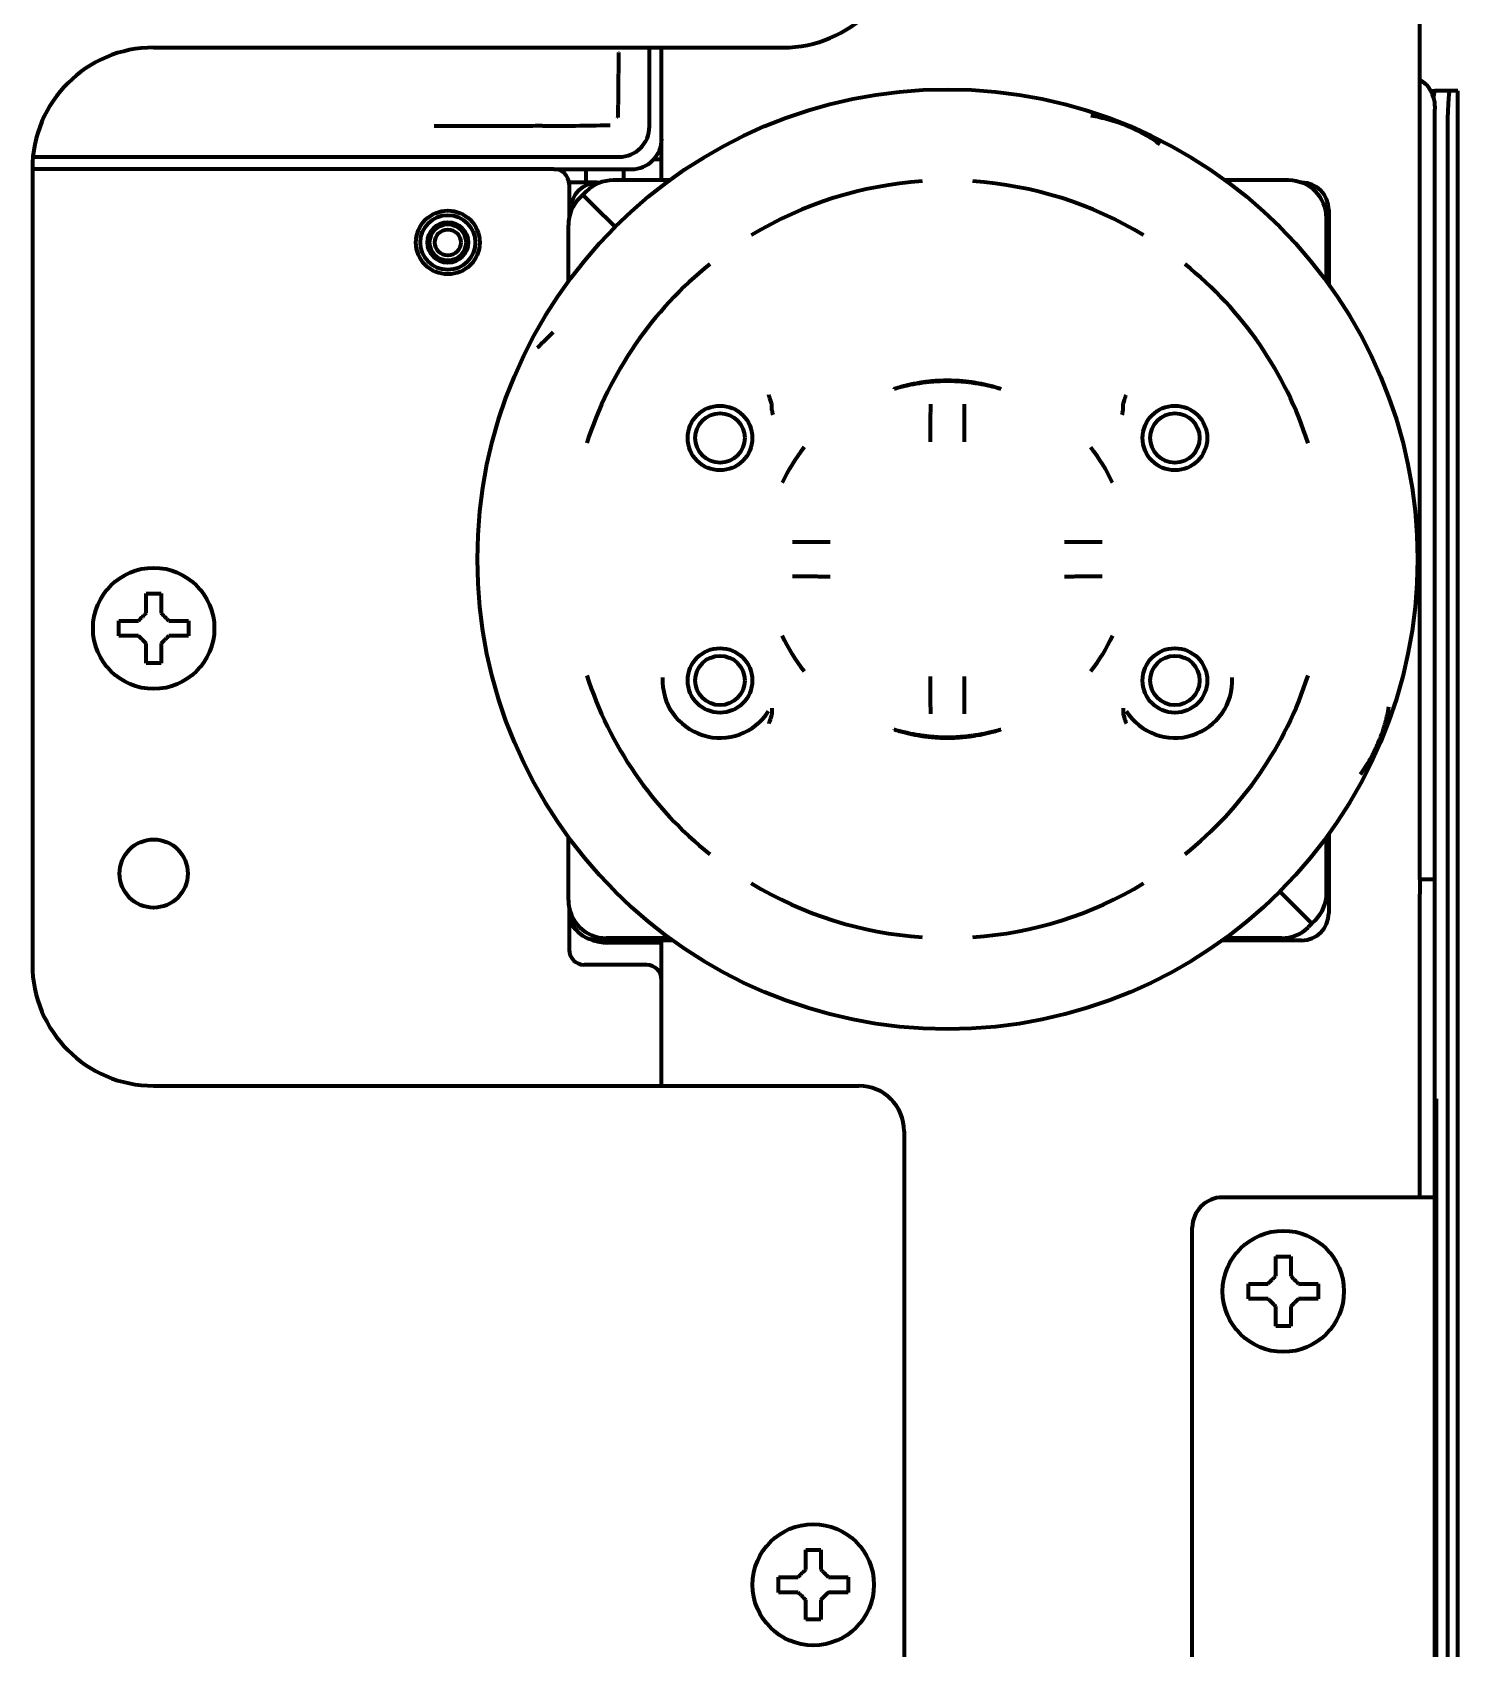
# Model space of a CAD drawing. Header units: inches. Extents: x -3055 to 7244, y 299 to 5591.
# Drawn here: x 3596.6 to 3690.6, y 5307.8 to 5414.4 of the extents above; entities that cross this region are included whole.
import ezdxf

# ---------------------------------------------------------------- set-up
doc = ezdxf.new("R2010")
doc.units = ezdxf.units.IN

msp = doc.modelspace()

# ---------------------------------------------------------------- linework, layer by layer
at = {"linetype": 'Continuous', "lineweight": 70}
for p, q in [((3688.12, 5358.53), (3688.12, 5508.56)), ((3604.62, 5413.42), (3646.12, 5413.42)), ((3637.32, 5408.21), (3637.32, 5413.42)), ((3638.12, 5404.66), (3638.12, 5413.42)), ((3688.85, 5410.56), (3689.1, 5410.56)), ((3690.1, 5410.56), (3689.1, 5410.56)), ((3690.62, 5410.56), (3690.1, 5410.56)), ((3690.62, 5410.56), (3690.62, 5410.56)), ((3690.62, 4836.6), (3690.62, 5410.56)), ((3689.12, 5409.56), (3689.12, 5409.36)), ((3689.12, 5407.99), (3689.12, 5409.36)), ((3689.12, 5358.88), (3689.12, 5407.99)), ((3689.94, 5407.56), (3689.94, 4837.6)), ((3596.66, 5406.21), (3635.32, 5406.21)), ((3637.6, 5406.06), (3638.12, 5406.06)), ((3596.62, 5405.42), (3596.62, 5352.92)), ((3631.02, 5405.4), (3596.62, 5405.4)), ((3631.02, 5405.4), (3636.12, 5405.4)), ((3631.57, 5405.4), (3631.57, 5405.24)), ((3633.85, 5404.51), (3632, 5404.51)), ((3633.12, 5405.4), (3633.12, 5404.5)), ((3633.92, 5404.51), (3634.07, 5404.51)), ((3638.64, 5404.66), (3634.92, 5404.66)), ((3635.62, 5404.66), (3635.62, 5405.4)), ((3679.47, 5404.66), (3675.3, 5404.66)), ((3632.02, 5404.4), (3632.02, 5402.21)), ((3632.7, 5403.48), (3632.93, 5403.7)), ((3633.15, 5403.93), (3632.93, 5403.7)), ((3633.63, 5403), (3632.93, 5403.7)), ((3633.63, 5403), (3632.93, 5403.7)), ((3632.12, 5402.56), (3632.12, 5402.71)), ((3633.63, 5403), (3635.05, 5401.58)), ((3633.63, 5403), (3635.05, 5401.58)), ((3682.12, 5402.71), (3682.12, 5397.79)), ((3631.97, 5397.99), (3631.97, 5401.71)), ((3681.97, 5397.99), (3681.97, 5402.16)), ((3645.39, 5389.5), (3645.39, 5389.82)), ((3668.55, 5389.5), (3668.55, 5389.82)), ((3602.32, 5375.1), (3602.32, 5375.6)), ((3602.32, 5374.6), (3602.32, 5375.1)), ((3606.92, 5375.6), (3606.92, 5375.1)), ((3606.92, 5375.1), (3606.92, 5374.6)), ((3645.39, 5369.83), (3645.39, 5369.51)), ((3668.55, 5369.83), (3668.55, 5369.51)), ((3631.97, 5357.16), (3631.97, 5361.33)), ((3681.97, 5357.62), (3681.97, 5361.33)), ((3682.12, 5361.54), (3682.12, 5356.31)), ((3689.12, 5358.56), (3689.12, 5358.88)), ((3678.89, 5357.74), (3680.3, 5356.33)), ((3678.89, 5357.74), (3680.3, 5356.33)), ((3688.12, 5358.56), (3689.12, 5358.56)), ((3688.12, 5358.54), (3688.12, 5357.56)), ((3688.12, 5337.56), (3688.12, 5357.56)), ((3689.12, 5357.56), (3689.12, 5358.56)), ((3689.12, 5337.56), (3689.12, 5357.56)), ((3632.02, 5356.67), (3632.02, 5353.9)), ((3681.01, 5355.62), (3680.3, 5356.33)), ((3681.01, 5355.62), (3680.3, 5356.33)), ((3681.01, 5355.62), (3680.78, 5355.4)), ((3681.01, 5355.62), (3681.24, 5355.85)), ((3633.49, 5354.56), (3633.5, 5354.56)), ((3638.84, 5354.51), (3633.92, 5354.51)), ((3638.64, 5354.66), (3634.47, 5354.66)), ((3638.12, 5354.36), (3634.57, 5354.36)), ((3638.12, 5344.91), (3638.12, 5354.51)), ((3680.32, 5354.51), (3675.09, 5354.51)), ((3679.02, 5354.66), (3675.3, 5354.66)), ((3637.12, 5352.9), (3633.02, 5352.9)), ((3604.62, 5344.92), (3651.12, 5344.92)), ((3689.15, 5342.06), (3689.15, 5344.06)), ((3689.15, 5344.06), (3689.2, 5344.06)), ((3689.2, 5344.06), (3689.2, 5342.06)), ((3654.12, 5341.92), (3654.12, 5282.08)), ((3689.15, 5241.06), (3689.15, 5342.06)), ((3689.2, 5342.06), (3689.2, 5241.06)), ((3689.12, 5341.56), (3689.15, 5341.56)), ((3687.12, 5337.56), (3675.12, 5337.56)), ((3689.12, 5337.56), (3687.12, 5337.56)), ((3689.12, 4533.57), (3689.12, 5337.56)), ((3673.12, 4533.58), (3673.12, 5335.56)), ((3676.82, 5331.36), (3676.82, 5331.86)), ((3676.82, 5330.86), (3676.82, 5331.36)), ((3681.42, 5331.86), (3681.42, 5331.36)), ((3681.42, 5331.36), (3681.42, 5330.86)), ((3645.82, 5312), (3645.82, 5312.5)), ((3645.82, 5311.5), (3645.82, 5312)), ((3650.42, 5312.5), (3650.42, 5312)), ((3650.42, 5312), (3650.42, 5311.5))]:
    msp.add_line(p, q, dxfattribs=at)
for centre, radius in [((3656.97, 5379.66), 31), ((3624.02, 5400.56), 2.1), ((3624.02, 5400.56), 1.81), ((3624.02, 5400.56), 1.34), ((3624.02, 5400.56), 1.2), ((3624.02, 5400.56), 0.857), ((3641.97, 5387.66), 2.13), ((3671.97, 5387.66), 2.13), ((3641.97, 5387.66), 1.63), ((3671.97, 5387.66), 1.63), ((3604.62, 5375.1), 4), ((3641.97, 5371.66), 2.13), ((3671.97, 5371.66), 2.13), ((3641.97, 5371.66), 1.63), ((3671.97, 5371.66), 1.63), ((3604.62, 5358.92), 2.25), ((3679.12, 5331.36), 4), ((3648.12, 5312), 4)]:
    msp.add_circle(centre, radius, dxfattribs=at)
for centre, radius, start, end in [((3646.12, 5421.42), 8, 270, 0), ((3604.62, 5405.42), 8, 90, 180), ((3687.12, 5409.56), 2, 0, 59.9991), ((3631.02, 5404.4), 1, 0, 90), ((3633.92, 5402.71), 1.8, 90, 180), ((3634.92, 5402.16), 2.5, 90, 135), ((3656.97, 5379.66), 24.99, 93.8243, 121.1757), ((3656.97, 5379.66), 24.99, 58.8243, 86.1757), ((3679.47, 5402.16), 2.5, 0, 90), ((3680.32, 5402.71), 1.8, 0, 90), ((3634.47, 5401.71), 2.5, 135, 180), ((3656.97, 5379.66), 24.99, 128.8243, 162.147), ((3656.97, 5379.66), 24.99, 17.853, 51.1757), ((3656.97, 5379.66), 12, 142.0046, 155.1606), ((3656.97, 5379.66), 12, 24.8394, 37.9954), ((3656.97, 5379.66), 12, 204.8394, 217.9954), ((3656.97, 5379.66), 12, 322.0046, 335.1606), ((3656.97, 5379.66), 24.99, 197.853, 231.1757), ((3641.97, 5371.66), 3.79, 177.1673, 327.7516), ((3671.97, 5371.66), 3.79, 212.2484, 2.8327), ((3656.97, 5379.66), 24.99, 308.8243, 342.147), ((3656.97, 5379.66), 24.99, 238.8243, 266.1757), ((3656.97, 5379.66), 24.99, 273.8243, 301.1757), ((3679.47, 5357.62), 2.5, 315, 0), ((3634.47, 5357.16), 2.5, 180, 270), ((3634.57, 5357.36), 3, 211.7883, 227.7239), ((3633.92, 5356.31), 1.8, 180, 270), ((3680.32, 5356.31), 1.8, 270, 0), ((3634.57, 5357.36), 3, 248.7558, 270), ((3679.02, 5357.16), 2.5, 270, 315), ((3633.02, 5353.9), 1, 180, 270), ((3604.62, 5352.92), 8, 180, 270), ((3637.12, 5351.9), 1, 0, 90), ((3651.12, 5341.92), 3, 0, 90), ((3675.12, 5335.56), 2, 90, 180)]:
    msp.add_arc(centre, radius, start, end, dxfattribs=at)
for centre, major_axis, ratio, start_param, end_param in [((3689.1, 5407.56), (0, -3), 0.052336, 3.141593, 3.653476), ((3690.1, 5407.56), (0, 3), 0.052336, 0, 1.570796), ((3630.84, 5408.35), (-4.95, -0.02), 0.020055, 1.452138, 2.472107), ((3635.31, 5408.21), (1.42, -1.42), 0.998783, 5.498396, 7.067974), ((3636.12, 5407.4), (1.42, -1.42), 0.998783, 5.498396, 7.067974)]:
    msp.add_ellipse(centre, major_axis=major_axis, ratio=ratio, start_param=start_param, end_param=end_param, dxfattribs=at)
for points, degree, knots in [([(3635.27, 5413.1), (3635.27, 5412.79), (3635.27, 5412.19), (3635.26, 5411.25), (3635.25, 5410.42), (3635.25, 5409.91), (3635.23, 5409.19), (3635.22, 5408.8)], 2, [0, 0, 0, 0.125, 0.25, 0.5, 0.625, 0.75, 1, 1, 1]), ([(3670.98, 5407.03), (3670.81, 5407.15), (3670.64, 5407.27), (3670.29, 5407.5), (3670.11, 5407.6), (3669.75, 5407.8), (3669.57, 5407.9), (3669.33, 5408.02), (3669.28, 5408.04), (3669.19, 5408.08), (3669.14, 5408.1), (3669, 5408.17), (3668.81, 5408.25), (3668.62, 5408.33), (3668.42, 5408.4), (3668.32, 5408.44), (3668.13, 5408.5), (3668.03, 5408.54), (3667.88, 5408.58), (3667.83, 5408.6), (3667.73, 5408.63), (3667.68, 5408.64), (3667.43, 5408.71), (3667.23, 5408.76), (3666.83, 5408.85), (3666.62, 5408.89), (3666.42, 5408.92)], 3, [0, 0, 0, 0, 0.125, 0.125, 0.25, 0.25, 0.375, 0.375, 0.40625, 0.40625, 0.4375, 0.4375, 0.5, 0.5625, 0.5625, 0.625, 0.625, 0.6875, 0.6875, 0.71875, 0.71875, 0.75, 0.75, 0.875, 0.875, 1, 1, 1, 1]), ([(3630.96, 5394.65), (3630.78, 5394.47), (3630.61, 5394.3), (3630.35, 5394.03), (3630.26, 5393.95), (3630.08, 5393.77), (3630, 5393.68), (3629.91, 5393.6)], 3, [0, 0, 0, 0, 0.5, 0.5, 0.75, 0.75, 1, 1, 1, 1]), ([(3645.37, 5389.95), (3645.34, 5390.04), (3645.31, 5390.14), (3645.26, 5390.27), (3645.25, 5390.32), (3645.22, 5390.39), (3645.21, 5390.41), (3645.2, 5390.46), (3645.19, 5390.48), (3645.18, 5390.5)], 3, [0, 0, 0, 0, 0.5, 0.5, 0.75, 0.75, 0.875, 0.875, 1, 1, 1, 1]), ([(3645.39, 5389.82), (3645.39, 5389.84), (3645.39, 5389.86), (3645.38, 5389.91), (3645.38, 5389.93), (3645.37, 5389.95)], 3, [0, 0, 0, 0, 0.5, 0.5, 1, 1, 1, 1]), ([(3655.85, 5389.88), (3655.85, 5389.79), (3655.85, 5389.71), (3655.85, 5389.53), (3655.84, 5389.35), (3655.84, 5389.15), (3655.84, 5389.03), (3655.84, 5389), (3655.84, 5388.95), (3655.84, 5388.92), (3655.84, 5388.84), (3655.84, 5388.79), (3655.84, 5388.63), (3655.84, 5388.42), (3655.84, 5388.2), (3655.84, 5388.03), (3655.84, 5387.94), (3655.84, 5387.86), (3655.84, 5387.8), (3655.84, 5387.77), (3655.84, 5387.63), (3655.84, 5387.51), (3655.84, 5387.4)], 3, [0, 0, 0, 0, 0.125, 0.125, 0.25, 0.375, 0.375, 0.40625, 0.40625, 0.4375, 0.4375, 0.5, 0.5, 0.625, 0.75, 0.75, 0.8125, 0.84375, 0.84375, 0.875, 0.875, 1, 1, 1, 1]), ([(3658.1, 5387.4), (3658.1, 5387.51), (3658.1, 5387.63), (3658.1, 5387.85), (3658.1, 5388.08), (3658.1, 5388.3), (3658.1, 5388.44), (3658.1, 5388.47), (3658.1, 5388.52), (3658.1, 5388.55), (3658.1, 5388.63), (3658.1, 5388.68), (3658.1, 5388.84), (3658.09, 5389.05), (3658.09, 5389.25), (3658.09, 5389.39), (3658.09, 5389.46), (3658.09, 5389.53), (3658.09, 5389.57), (3658.09, 5389.6), (3658.09, 5389.71), (3658.09, 5389.79), (3658.09, 5389.88)], 3, [0, 0, 0, 0, 0.125, 0.125, 0.25, 0.375, 0.375, 0.40625, 0.40625, 0.4375, 0.4375, 0.5, 0.5, 0.625, 0.75, 0.75, 0.8125, 0.84375, 0.84375, 0.875, 0.875, 1, 1, 1, 1]), ([(3668.55, 5389.82), (3668.55, 5389.84), (3668.55, 5389.86), (3668.56, 5389.91), (3668.56, 5389.93), (3668.57, 5389.95)], 3, [0, 0, 0, 0, 0.5, 0.5, 1, 1, 1, 1]), ([(3668.57, 5389.95), (3668.6, 5390.04), (3668.63, 5390.14), (3668.67, 5390.27), (3668.69, 5390.32), (3668.71, 5390.39), (3668.72, 5390.41), (3668.74, 5390.46), (3668.75, 5390.48), (3668.76, 5390.5)], 3, [0, 0, 0, 0, 0.5, 0.5, 0.75, 0.75, 0.875, 0.875, 1, 1, 1, 1]), ([(3645.39, 5389.5), (3645.4, 5389.44), (3645.41, 5389.38), (3645.43, 5389.28), (3645.44, 5389.23), (3645.45, 5389.19)], 3, [0, 0, 0, 0, 0.5, 0.5, 1, 1, 1, 1]), ([(3668.49, 5389.19), (3668.5, 5389.23), (3668.51, 5389.28), (3668.53, 5389.38), (3668.54, 5389.44), (3668.55, 5389.5)], 3, [0, 0, 0, 0, 0.5, 0.5, 1, 1, 1, 1]), ([(3649.24, 5380.79), (3649.12, 5380.79), (3649.01, 5380.79), (3648.78, 5380.79), (3648.55, 5380.79), (3648.33, 5380.79), (3648.19, 5380.79), (3648.17, 5380.79), (3648.11, 5380.79), (3648.08, 5380.79), (3648, 5380.79), (3647.95, 5380.79), (3647.79, 5380.79), (3647.58, 5380.79), (3647.39, 5380.79), (3647.24, 5380.79), (3647.17, 5380.79), (3647.1, 5380.79), (3647.06, 5380.79), (3647.03, 5380.79), (3646.92, 5380.79), (3646.84, 5380.78), (3646.76, 5380.78)], 3, [0, 0, 0, 0, 0.125, 0.125, 0.25, 0.375, 0.375, 0.40625, 0.40625, 0.4375, 0.4375, 0.5, 0.5, 0.625, 0.75, 0.75, 0.8125, 0.84375, 0.84375, 0.875, 0.875, 1, 1, 1, 1]), ([(3667.18, 5380.78), (3667.1, 5380.78), (3667.01, 5380.79), (3666.84, 5380.79), (3666.65, 5380.79), (3666.46, 5380.79), (3666.33, 5380.79), (3666.31, 5380.79), (3666.25, 5380.79), (3666.23, 5380.79), (3666.15, 5380.79), (3666.1, 5380.79), (3665.94, 5380.79), (3665.72, 5380.79), (3665.5, 5380.79), (3665.33, 5380.79), (3665.25, 5380.79), (3665.16, 5380.79), (3665.1, 5380.79), (3665.08, 5380.79), (3664.93, 5380.79), (3664.82, 5380.79), (3664.7, 5380.79)], 3, [0, 0, 0, 0, 0.125, 0.125, 0.25, 0.375, 0.375, 0.40625, 0.40625, 0.4375, 0.4375, 0.5, 0.5, 0.625, 0.75, 0.75, 0.8125, 0.84375, 0.84375, 0.875, 0.875, 1, 1, 1, 1]), ([(3646.76, 5378.54), (3646.84, 5378.54), (3646.92, 5378.54), (3647.1, 5378.54), (3647.28, 5378.54), (3647.48, 5378.54), (3647.61, 5378.54), (3647.63, 5378.54), (3647.68, 5378.54), (3647.71, 5378.54), (3647.79, 5378.54), (3647.84, 5378.54), (3648, 5378.54), (3648.22, 5378.54), (3648.44, 5378.53), (3648.61, 5378.53), (3648.69, 5378.53), (3648.78, 5378.53), (3648.83, 5378.53), (3648.86, 5378.53), (3649.01, 5378.53), (3649.12, 5378.53), (3649.24, 5378.53)], 3, [0, 0, 0, 0, 0.125, 0.125, 0.25, 0.375, 0.375, 0.40625, 0.40625, 0.4375, 0.4375, 0.5, 0.5, 0.625, 0.75, 0.75, 0.8125, 0.84375, 0.84375, 0.875, 0.875, 1, 1, 1, 1]), ([(3664.7, 5378.53), (3664.82, 5378.53), (3664.93, 5378.53), (3665.16, 5378.53), (3665.38, 5378.53), (3665.61, 5378.54), (3665.74, 5378.54), (3665.77, 5378.54), (3665.83, 5378.54), (3665.85, 5378.54), (3665.94, 5378.54), (3665.99, 5378.54), (3666.15, 5378.54), (3666.36, 5378.54), (3666.55, 5378.54), (3666.69, 5378.54), (3666.77, 5378.54), (3666.83, 5378.54), (3666.88, 5378.54), (3666.9, 5378.54), (3667.01, 5378.54), (3667.1, 5378.54), (3667.18, 5378.54)], 3, [0, 0, 0, 0, 0.125, 0.125, 0.25, 0.375, 0.375, 0.40625, 0.40625, 0.4375, 0.4375, 0.5, 0.5, 0.625, 0.75, 0.75, 0.8125, 0.84375, 0.84375, 0.875, 0.875, 1, 1, 1, 1]), ([(3605.12, 5377.4), (3605.12, 5377.2), (3605.12, 5376.99), (3605.12, 5376.67), (3605.12, 5376.56), (3605.12, 5376.33), (3605.12, 5376.22), (3605.12, 5376.1)], 3, [0, 0, 0, 0, 0.5, 0.5, 0.75, 0.75, 1, 1, 1, 1]), ([(3602.32, 5375.6), (3602.52, 5375.6), (3602.73, 5375.6), (3603.06, 5375.6), (3603.17, 5375.6), (3603.39, 5375.6), (3603.5, 5375.6), (3603.62, 5375.6)], 3, [0, 0, 0, 0, 0.5, 0.5, 0.75, 0.75, 1, 1, 1, 1]), ([(3604.12, 5372.8), (3604.12, 5373.01), (3604.12, 5373.22), (3604.12, 5373.54), (3604.12, 5373.65), (3604.12, 5373.87), (3604.12, 5373.99), (3604.12, 5374.1)], 3, [0, 0, 0, 0, 0.5, 0.5, 0.75, 0.75, 1, 1, 1, 1]), ([(3606.92, 5374.6), (3606.72, 5374.6), (3606.51, 5374.6), (3606.18, 5374.6), (3606.07, 5374.6), (3605.85, 5374.6), (3605.73, 5374.6), (3605.62, 5374.6)], 3, [0, 0, 0, 0, 0.5, 0.5, 0.75, 0.75, 1, 1, 1, 1]), ([(3655.84, 5371.93), (3655.84, 5371.82), (3655.84, 5371.7), (3655.84, 5371.47), (3655.84, 5371.25), (3655.84, 5371.03), (3655.84, 5370.89), (3655.84, 5370.86), (3655.84, 5370.81), (3655.84, 5370.78), (3655.84, 5370.7), (3655.84, 5370.64), (3655.84, 5370.48), (3655.84, 5370.28), (3655.84, 5370.08), (3655.84, 5369.94), (3655.85, 5369.87), (3655.85, 5369.8), (3655.85, 5369.75), (3655.85, 5369.73), (3655.85, 5369.62), (3655.85, 5369.53), (3655.85, 5369.45)], 3, [0, 0, 0, 0, 0.125, 0.125, 0.25, 0.375, 0.375, 0.40625, 0.40625, 0.4375, 0.4375, 0.5, 0.5, 0.625, 0.75, 0.75, 0.8125, 0.84375, 0.84375, 0.875, 0.875, 1, 1, 1, 1]), ([(3658.09, 5369.45), (3658.09, 5369.53), (3658.09, 5369.62), (3658.09, 5369.79), (3658.09, 5369.98), (3658.09, 5370.17), (3658.09, 5370.3), (3658.09, 5370.33), (3658.09, 5370.38), (3658.09, 5370.4), (3658.1, 5370.48), (3658.1, 5370.54), (3658.1, 5370.69), (3658.1, 5370.91), (3658.1, 5371.13), (3658.1, 5371.3), (3658.1, 5371.38), (3658.1, 5371.47), (3658.1, 5371.53), (3658.1, 5371.56), (3658.1, 5371.7), (3658.1, 5371.82), (3658.1, 5371.93)], 3, [0, 0, 0, 0, 0.125, 0.125, 0.25, 0.375, 0.375, 0.40625, 0.40625, 0.4375, 0.4375, 0.5, 0.5, 0.625, 0.75, 0.75, 0.8125, 0.84375, 0.84375, 0.875, 0.875, 1, 1, 1, 1]), ([(3645.37, 5369.38), (3645.34, 5369.28), (3645.31, 5369.19), (3645.26, 5369.05), (3645.25, 5369.01), (3645.22, 5368.94), (3645.21, 5368.91), (3645.2, 5368.87), (3645.19, 5368.85), (3645.18, 5368.82)], 3, [0, 0, 0, 0, 0.5, 0.5, 0.75, 0.75, 0.875, 0.875, 1, 1, 1, 1]), ([(3645.39, 5369.51), (3645.39, 5369.48), (3645.39, 5369.46), (3645.38, 5369.42), (3645.38, 5369.4), (3645.37, 5369.38)], 3, [0, 0, 0, 0, 0.5, 0.5, 1, 1, 1, 1]), ([(3668.55, 5369.51), (3668.55, 5369.48), (3668.55, 5369.46), (3668.56, 5369.42), (3668.56, 5369.4), (3668.57, 5369.38)], 3, [0, 0, 0, 0, 0.5, 0.5, 1, 1, 1, 1]), ([(3668.57, 5369.38), (3668.6, 5369.28), (3668.63, 5369.19), (3668.67, 5369.05), (3668.69, 5369.01), (3668.71, 5368.94), (3668.72, 5368.91), (3668.74, 5368.87), (3668.75, 5368.85), (3668.76, 5368.82)], 3, [0, 0, 0, 0, 0.5, 0.5, 0.75, 0.75, 0.875, 0.875, 1, 1, 1, 1]), ([(3684.2, 5365.47), (3684.32, 5365.63), (3684.44, 5365.8), (3684.66, 5366.14), (3684.76, 5366.31), (3684.96, 5366.67), (3685.06, 5366.85), (3685.19, 5367.12), (3685.24, 5367.21), (3685.32, 5367.4), (3685.36, 5367.49), (3685.44, 5367.68), (3685.48, 5367.77), (3685.56, 5367.96), (3685.59, 5368.06), (3685.7, 5368.35), (3685.76, 5368.54), (3685.84, 5368.83), (3685.87, 5368.93), (3685.92, 5369.13), (3685.95, 5369.23), (3686.02, 5369.52), (3686.06, 5369.72), (3686.09, 5369.92)], 3, [0, 0, 0, 0, 0.125, 0.125, 0.25, 0.25, 0.375, 0.375, 0.4375, 0.4375, 0.5, 0.5, 0.5625, 0.5625, 0.625, 0.625, 0.75, 0.75, 0.8125, 0.8125, 0.875, 0.875, 1, 1, 1, 1]), ([(3679.62, 5333.66), (3679.62, 5333.46), (3679.62, 5333.25), (3679.62, 5332.93), (3679.62, 5332.82), (3679.62, 5332.59), (3679.62, 5332.48), (3679.62, 5332.36)], 3, [0, 0, 0, 0, 0.5, 0.5, 0.75, 0.75, 1, 1, 1, 1]), ([(3676.82, 5331.86), (3677.02, 5331.86), (3677.23, 5331.86), (3677.56, 5331.86), (3677.67, 5331.86), (3677.89, 5331.86), (3678, 5331.86), (3678.12, 5331.86)], 3, [0, 0, 0, 0, 0.5, 0.5, 0.75, 0.75, 1, 1, 1, 1]), ([(3678.62, 5329.06), (3678.62, 5329.27), (3678.62, 5329.48), (3678.62, 5329.8), (3678.62, 5329.91), (3678.62, 5330.13), (3678.62, 5330.25), (3678.62, 5330.36)], 3, [0, 0, 0, 0, 0.5, 0.5, 0.75, 0.75, 1, 1, 1, 1]), ([(3681.42, 5330.86), (3681.22, 5330.86), (3681.01, 5330.86), (3680.68, 5330.86), (3680.57, 5330.86), (3680.35, 5330.86), (3680.23, 5330.86), (3680.12, 5330.86)], 3, [0, 0, 0, 0, 0.5, 0.5, 0.75, 0.75, 1, 1, 1, 1]), ([(3648.62, 5314.3), (3648.62, 5314.1), (3648.62, 5313.89), (3648.62, 5313.57), (3648.62, 5313.46), (3648.62, 5313.23), (3648.62, 5313.12), (3648.62, 5313)], 3, [0, 0, 0, 0, 0.5, 0.5, 0.75, 0.75, 1, 1, 1, 1]), ([(3645.82, 5312.5), (3646.02, 5312.5), (3646.23, 5312.5), (3646.56, 5312.5), (3646.67, 5312.5), (3646.89, 5312.5), (3647, 5312.5), (3647.12, 5312.5)], 3, [0, 0, 0, 0, 0.5, 0.5, 0.75, 0.75, 1, 1, 1, 1]), ([(3647.62, 5309.7), (3647.62, 5309.91), (3647.62, 5310.12), (3647.62, 5310.44), (3647.62, 5310.55), (3647.62, 5310.77), (3647.62, 5310.89), (3647.62, 5311)], 3, [0, 0, 0, 0, 0.5, 0.5, 0.75, 0.75, 1, 1, 1, 1]), ([(3650.42, 5311.5), (3650.22, 5311.5), (3650.01, 5311.5), (3649.68, 5311.5), (3649.57, 5311.5), (3649.35, 5311.5), (3649.23, 5311.5), (3649.12, 5311.5)], 3, [0, 0, 0, 0, 0.5, 0.5, 0.75, 0.75, 1, 1, 1, 1])]:
    msp.add_open_spline(points, degree=degree, knots=knots, dxfattribs=at)
for points in [[(3630.25, 5408.25), (3629.66, 5408.24), (3628.51, 5408.24), (3626.94, 5408.24), (3625.51, 5408.24), (3624.23, 5408.24), (3623.48, 5408.24), (3623.12, 5408.24)], [(3653.47, 5390.9), (3653.47, 5390.9), (3653.47, 5390.91), (3653.5, 5390.92), (3653.54, 5390.93), (3653.6, 5390.95), (3653.67, 5390.98), (3653.76, 5391), (3653.87, 5391.04), (3653.99, 5391.07), (3654.13, 5391.11), (3654.28, 5391.15), (3654.45, 5391.19), (3654.63, 5391.23), (3654.82, 5391.26), (3655.02, 5391.3), (3655.23, 5391.33), (3655.45, 5391.37), (3655.67, 5391.39), (3655.9, 5391.42), (3656.13, 5391.44), (3656.37, 5391.45), (3656.61, 5391.46), (3656.85, 5391.47), (3657.09, 5391.47), (3657.33, 5391.46), (3657.57, 5391.45), (3657.8, 5391.44), (3658.04, 5391.42), (3658.26, 5391.39), (3658.49, 5391.37), (3658.71, 5391.33), (3658.92, 5391.3), (3659.12, 5391.26), (3659.31, 5391.23), (3659.49, 5391.19), (3659.66, 5391.15), (3659.81, 5391.11), (3659.95, 5391.07), (3660.07, 5391.04), (3660.18, 5391), (3660.27, 5390.98), (3660.34, 5390.95), (3660.4, 5390.93), (3660.44, 5390.92), (3660.46, 5390.91), (3660.47, 5390.9), (3660.47, 5390.9)], [(3660.47, 5390.9), (3660.47, 5390.9), (3660.46, 5390.9), (3660.44, 5390.91), (3660.4, 5390.92), (3660.34, 5390.93), (3660.27, 5390.95), (3660.18, 5390.98), (3660.07, 5391.01), (3659.95, 5391.04), (3659.81, 5391.07), (3659.66, 5391.11), (3659.49, 5391.14), (3659.31, 5391.18), (3659.12, 5391.21), (3658.92, 5391.25), (3658.71, 5391.28), (3658.49, 5391.31), (3658.27, 5391.34), (3658.04, 5391.36), (3657.8, 5391.38), (3657.57, 5391.39), (3657.33, 5391.4), (3657.09, 5391.41), (3656.85, 5391.41), (3656.61, 5391.4), (3656.37, 5391.39), (3656.13, 5391.38), (3655.9, 5391.36), (3655.67, 5391.34), (3655.44, 5391.31), (3655.23, 5391.28), (3655.02, 5391.25), (3654.82, 5391.21), (3654.62, 5391.18), (3654.45, 5391.14), (3654.28, 5391.11), (3654.13, 5391.07), (3653.99, 5391.04), (3653.87, 5391.01), (3653.76, 5390.98), (3653.67, 5390.95), (3653.6, 5390.93), (3653.54, 5390.92), (3653.5, 5390.91), (3653.47, 5390.9), (3653.47, 5390.9), (3653.47, 5390.9)], [(3604.12, 5376.1), (3604.12, 5376.16), (3604.12, 5376.27), (3604.12, 5376.43), (3604.12, 5376.59), (3604.12, 5376.74), (3604.12, 5376.89), (3604.12, 5377.05), (3604.12, 5377.22), (3604.12, 5377.34), (3604.12, 5377.4)], [(3604.12, 5377.4), (3604.29, 5377.4), (3604.62, 5377.4), (3604.95, 5377.4), (3605.12, 5377.4)], [(3603.62, 5375.6), (3603.64, 5375.63), (3603.69, 5375.67), (3603.76, 5375.75), (3603.83, 5375.82), (3603.9, 5375.89), (3603.98, 5375.96), (3604.05, 5376.03), (3604.09, 5376.08), (3604.12, 5376.1)], [(3605.12, 5376.1), (3605.14, 5376.08), (3605.2, 5376.03), (3605.27, 5375.95), (3605.34, 5375.88), (3605.41, 5375.81), (3605.48, 5375.74), (3605.55, 5375.67), (3605.6, 5375.63), (3605.62, 5375.6)], [(3605.62, 5375.6), (3605.67, 5375.6), (3605.78, 5375.6), (3605.94, 5375.6), (3606.1, 5375.6), (3606.26, 5375.6), (3606.41, 5375.6), (3606.57, 5375.6), (3606.73, 5375.6), (3606.85, 5375.6), (3606.92, 5375.6)], [(3603.62, 5374.6), (3603.56, 5374.6), (3603.46, 5374.6), (3603.29, 5374.6), (3603.14, 5374.6), (3602.98, 5374.6), (3602.83, 5374.6), (3602.67, 5374.6), (3602.51, 5374.6), (3602.38, 5374.6), (3602.32, 5374.6)], [(3604.12, 5374.1), (3604.09, 5374.13), (3604.04, 5374.18), (3603.97, 5374.25), (3603.9, 5374.33), (3603.83, 5374.4), (3603.76, 5374.47), (3603.69, 5374.53), (3603.64, 5374.58), (3603.62, 5374.6)], [(3605.62, 5374.6), (3605.59, 5374.58), (3605.55, 5374.53), (3605.48, 5374.46), (3605.4, 5374.39), (3605.33, 5374.32), (3605.26, 5374.25), (3605.19, 5374.17), (3605.14, 5374.13), (3605.12, 5374.1)], [(3605.12, 5374.1), (3605.12, 5374.05), (3605.12, 5373.94), (3605.12, 5373.78), (3605.12, 5373.62), (3605.12, 5373.47), (3605.12, 5373.31), (3605.12, 5373.16), (3605.12, 5372.99), (3605.12, 5372.87), (3605.12, 5372.8)], [(3605.12, 5372.8), (3604.95, 5372.8), (3604.62, 5372.8), (3604.29, 5372.8), (3604.12, 5372.8)], [(3660.47, 5368.42), (3660.47, 5368.42), (3660.46, 5368.42), (3660.44, 5368.41), (3660.4, 5368.39), (3660.34, 5368.37), (3660.27, 5368.35), (3660.18, 5368.32), (3660.07, 5368.29), (3659.95, 5368.26), (3659.81, 5368.22), (3659.66, 5368.18), (3659.49, 5368.14), (3659.31, 5368.1), (3659.12, 5368.06), (3658.92, 5368.03), (3658.71, 5367.99), (3658.49, 5367.96), (3658.26, 5367.93), (3658.04, 5367.91), (3657.8, 5367.89), (3657.57, 5367.87), (3657.33, 5367.86), (3657.09, 5367.86), (3656.85, 5367.86), (3656.61, 5367.86), (3656.37, 5367.87), (3656.13, 5367.89), (3655.9, 5367.91), (3655.67, 5367.93), (3655.45, 5367.96), (3655.23, 5367.99), (3655.02, 5368.03), (3654.82, 5368.06), (3654.63, 5368.1), (3654.45, 5368.14), (3654.28, 5368.18), (3654.13, 5368.22), (3653.99, 5368.26), (3653.87, 5368.29), (3653.76, 5368.32), (3653.67, 5368.35), (3653.6, 5368.37), (3653.54, 5368.39), (3653.5, 5368.41), (3653.47, 5368.42), (3653.47, 5368.42), (3653.47, 5368.42)], [(3653.47, 5368.42), (3653.47, 5368.42), (3653.47, 5368.42), (3653.5, 5368.42), (3653.54, 5368.41), (3653.6, 5368.39), (3653.67, 5368.37), (3653.76, 5368.35), (3653.87, 5368.32), (3653.99, 5368.29), (3654.13, 5368.26), (3654.28, 5368.22), (3654.45, 5368.18), (3654.62, 5368.15), (3654.82, 5368.11), (3655.02, 5368.08), (3655.23, 5368.05), (3655.44, 5368.02), (3655.67, 5367.99), (3655.9, 5367.97), (3656.13, 5367.95), (3656.37, 5367.93), (3656.61, 5367.93), (3656.85, 5367.92), (3657.09, 5367.92), (3657.33, 5367.93), (3657.57, 5367.93), (3657.8, 5367.95), (3658.04, 5367.97), (3658.27, 5367.99), (3658.49, 5368.02), (3658.71, 5368.05), (3658.92, 5368.08), (3659.12, 5368.11), (3659.31, 5368.15), (3659.49, 5368.18), (3659.66, 5368.22), (3659.81, 5368.26), (3659.95, 5368.29), (3660.07, 5368.32), (3660.18, 5368.35), (3660.27, 5368.37), (3660.34, 5368.39), (3660.4, 5368.41), (3660.44, 5368.42), (3660.46, 5368.42), (3660.47, 5368.42), (3660.47, 5368.42)], [(3678.62, 5332.36), (3678.62, 5332.42), (3678.62, 5332.53), (3678.62, 5332.69), (3678.62, 5332.85), (3678.62, 5333), (3678.62, 5333.15), (3678.62, 5333.31), (3678.62, 5333.48), (3678.62, 5333.6), (3678.62, 5333.66)], [(3678.62, 5333.66), (3678.79, 5333.66), (3679.12, 5333.66), (3679.45, 5333.66), (3679.62, 5333.66)], [(3678.12, 5331.86), (3678.14, 5331.89), (3678.19, 5331.93), (3678.26, 5332.01), (3678.33, 5332.08), (3678.4, 5332.15), (3678.48, 5332.22), (3678.55, 5332.29), (3678.59, 5332.34), (3678.62, 5332.36)], [(3679.62, 5332.36), (3679.64, 5332.34), (3679.7, 5332.29), (3679.77, 5332.21), (3679.84, 5332.14), (3679.91, 5332.07), (3679.98, 5332), (3680.05, 5331.93), (3680.1, 5331.89), (3680.12, 5331.86)], [(3680.12, 5331.86), (3680.17, 5331.86), (3680.28, 5331.86), (3680.44, 5331.86), (3680.6, 5331.86), (3680.76, 5331.86), (3680.91, 5331.86), (3681.07, 5331.86), (3681.23, 5331.86), (3681.35, 5331.86), (3681.42, 5331.86)], [(3678.12, 5330.86), (3678.06, 5330.86), (3677.96, 5330.86), (3677.79, 5330.86), (3677.64, 5330.86), (3677.48, 5330.86), (3677.33, 5330.86), (3677.17, 5330.86), (3677.01, 5330.86), (3676.88, 5330.86), (3676.82, 5330.86)], [(3678.62, 5330.36), (3678.59, 5330.39), (3678.54, 5330.44), (3678.47, 5330.51), (3678.4, 5330.59), (3678.33, 5330.66), (3678.26, 5330.73), (3678.19, 5330.79), (3678.14, 5330.84), (3678.12, 5330.86)], [(3680.12, 5330.86), (3680.09, 5330.84), (3680.05, 5330.79), (3679.98, 5330.72), (3679.9, 5330.65), (3679.83, 5330.58), (3679.76, 5330.51), (3679.69, 5330.43), (3679.64, 5330.39), (3679.62, 5330.36)], [(3679.62, 5330.36), (3679.62, 5330.31), (3679.62, 5330.2), (3679.62, 5330.04), (3679.62, 5329.88), (3679.62, 5329.73), (3679.62, 5329.57), (3679.62, 5329.42), (3679.62, 5329.25), (3679.62, 5329.13), (3679.62, 5329.06)], [(3679.62, 5329.06), (3679.45, 5329.06), (3679.12, 5329.06), (3678.79, 5329.06), (3678.62, 5329.06)], [(3647.62, 5313), (3647.62, 5313.06), (3647.62, 5313.17), (3647.62, 5313.33), (3647.62, 5313.49), (3647.62, 5313.64), (3647.62, 5313.79), (3647.62, 5313.95), (3647.62, 5314.12), (3647.62, 5314.24), (3647.62, 5314.3)], [(3647.62, 5314.3), (3647.79, 5314.3), (3648.12, 5314.3), (3648.45, 5314.3), (3648.62, 5314.3)], [(3647.12, 5312.5), (3647.14, 5312.53), (3647.19, 5312.57), (3647.26, 5312.65), (3647.33, 5312.72), (3647.4, 5312.79), (3647.48, 5312.86), (3647.55, 5312.93), (3647.59, 5312.98), (3647.62, 5313)], [(3648.62, 5313), (3648.64, 5312.98), (3648.7, 5312.93), (3648.77, 5312.85), (3648.84, 5312.78), (3648.91, 5312.71), (3648.98, 5312.64), (3649.05, 5312.57), (3649.1, 5312.53), (3649.12, 5312.5)], [(3649.12, 5312.5), (3649.17, 5312.5), (3649.28, 5312.5), (3649.44, 5312.5), (3649.6, 5312.5), (3649.76, 5312.5), (3649.91, 5312.5), (3650.07, 5312.5), (3650.23, 5312.5), (3650.35, 5312.5), (3650.42, 5312.5)], [(3647.12, 5311.5), (3647.06, 5311.5), (3646.96, 5311.5), (3646.79, 5311.5), (3646.64, 5311.5), (3646.48, 5311.5), (3646.33, 5311.5), (3646.17, 5311.5), (3646.01, 5311.5), (3645.88, 5311.5), (3645.82, 5311.5)], [(3647.62, 5311), (3647.59, 5311.03), (3647.54, 5311.08), (3647.47, 5311.15), (3647.4, 5311.23), (3647.33, 5311.3), (3647.26, 5311.37), (3647.19, 5311.43), (3647.14, 5311.48), (3647.12, 5311.5)], [(3649.12, 5311.5), (3649.09, 5311.48), (3649.05, 5311.43), (3648.98, 5311.36), (3648.9, 5311.29), (3648.83, 5311.22), (3648.76, 5311.15), (3648.69, 5311.07), (3648.64, 5311.03), (3648.62, 5311)], [(3648.62, 5311), (3648.62, 5310.95), (3648.62, 5310.84), (3648.62, 5310.68), (3648.62, 5310.52), (3648.62, 5310.37), (3648.62, 5310.21), (3648.62, 5310.06), (3648.62, 5309.89), (3648.62, 5309.77), (3648.62, 5309.7)], [(3648.62, 5309.7), (3648.45, 5309.7), (3648.12, 5309.7), (3647.79, 5309.7), (3647.62, 5309.7)]]:
    msp.add_open_spline(points, degree=3, dxfattribs=at)

doc.saveas('drawing.dxf')
